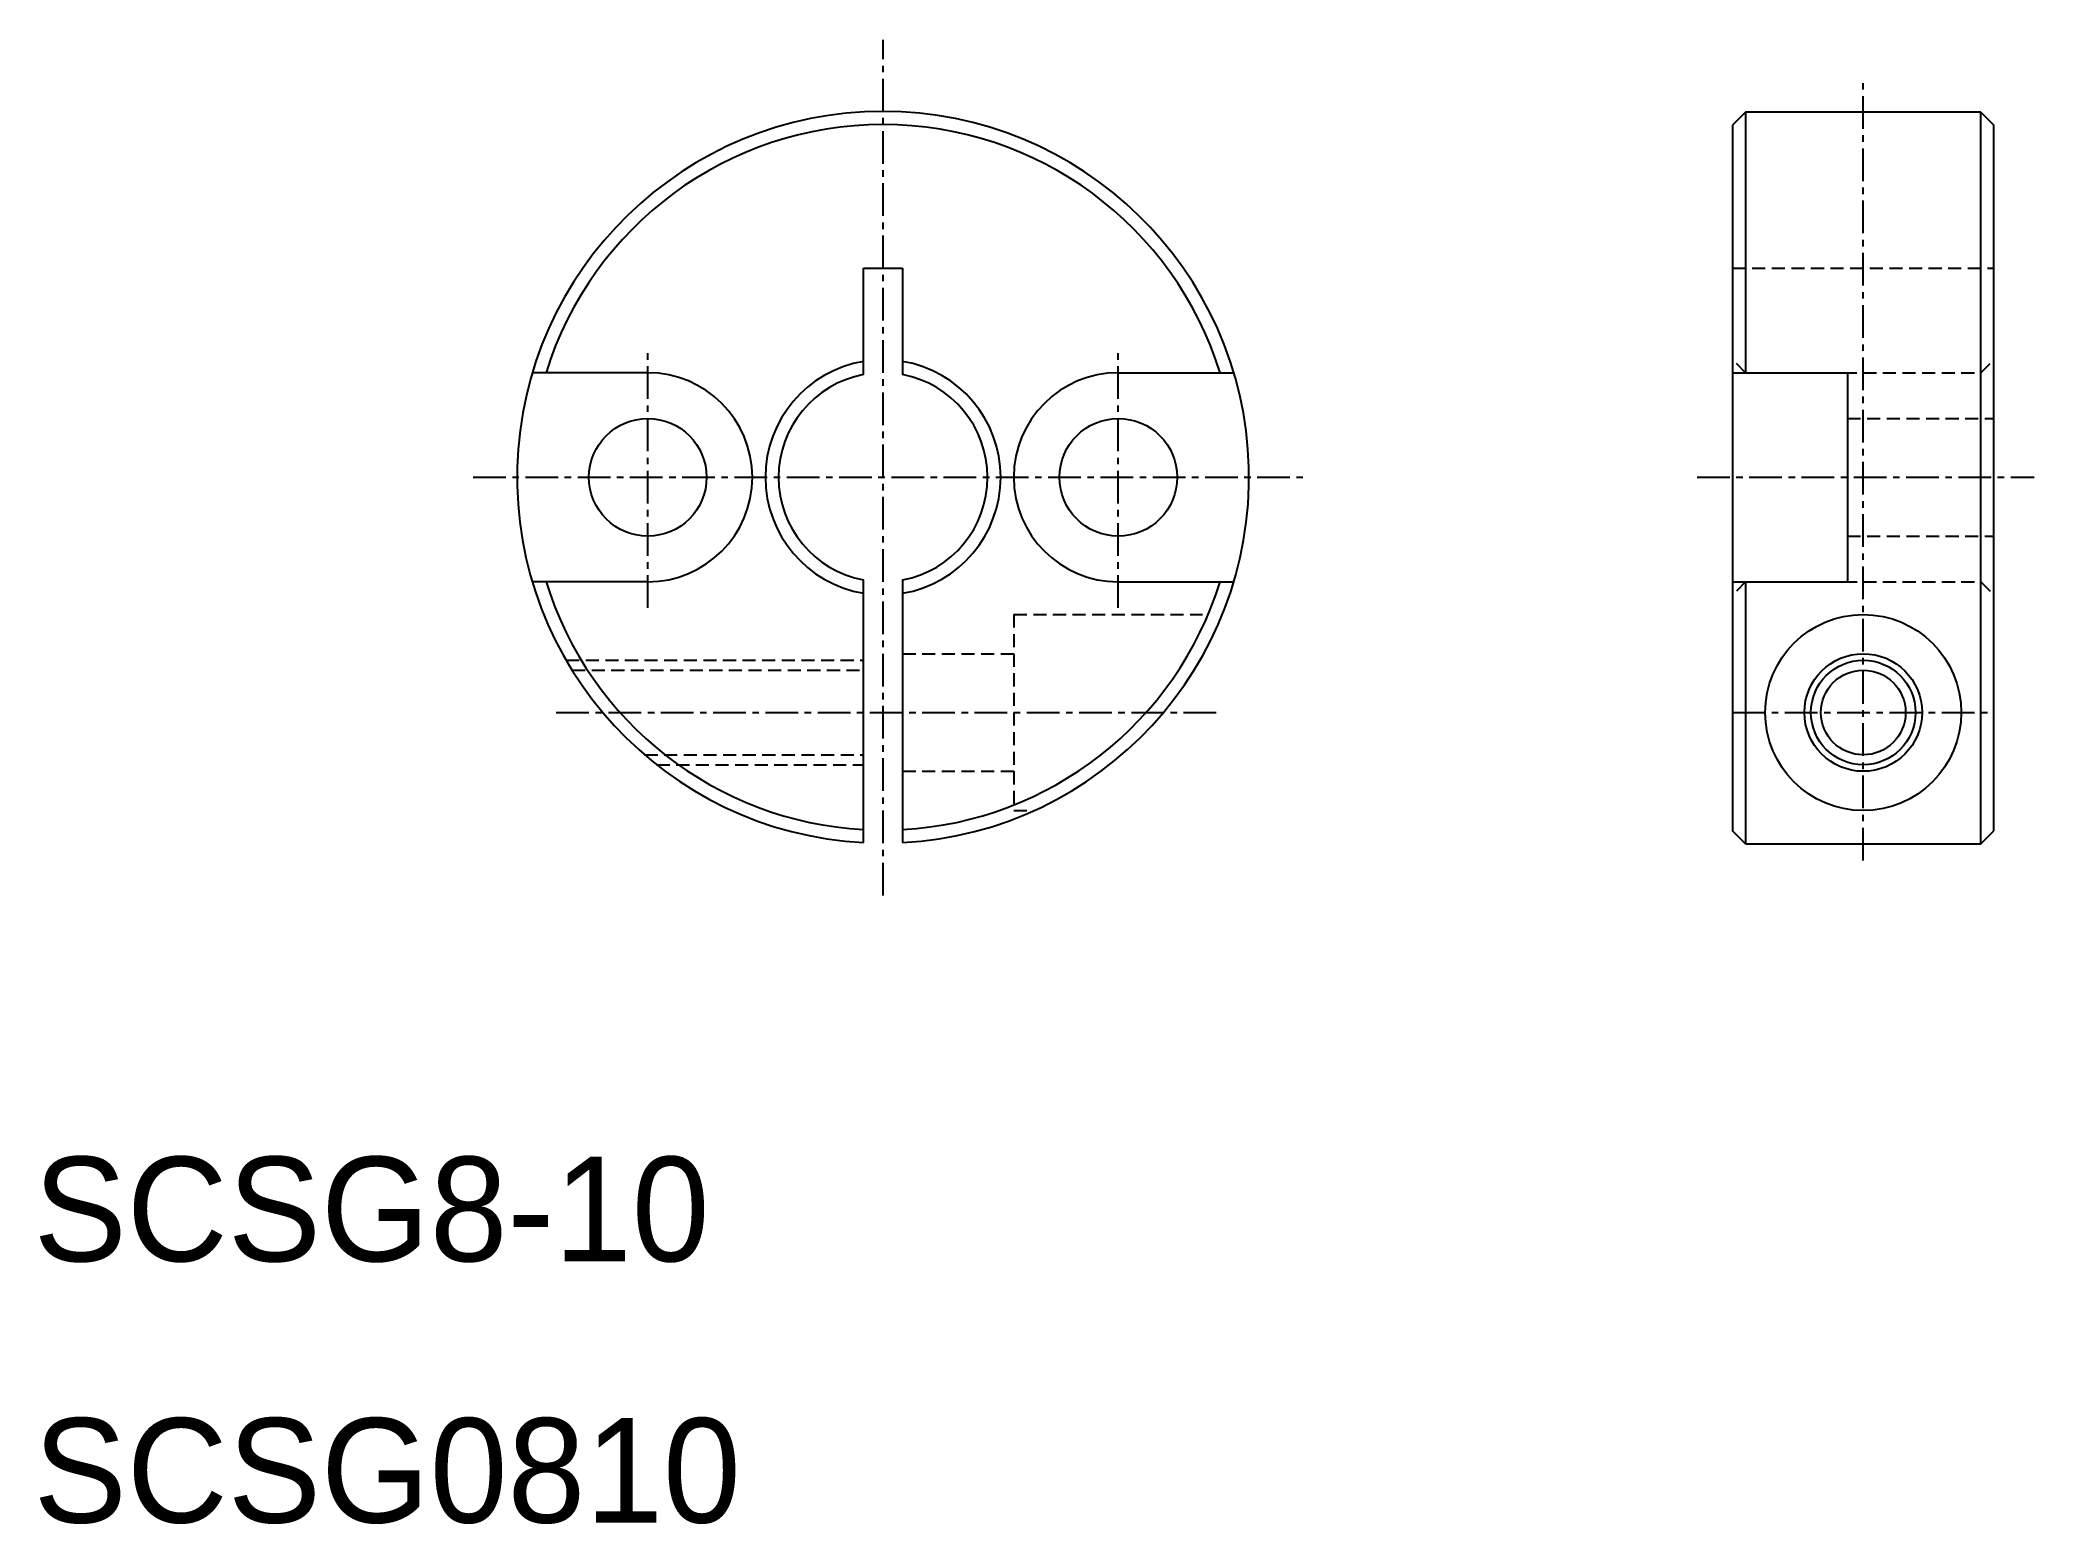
# Model space of a CAD drawing. Extents: x 10.2 to 86.5, y 9.9 to 66.7.
import ezdxf

# ---------------------------------------------------------------- set-up
doc = ezdxf.new("R2010")
doc.units = 0
doc.linetypes.add('CENTER', pattern=[2, 1.25, -0.25, 0.25, -0.25])
doc.linetypes.add('DASHED', pattern=[0.75, 0.5, -0.25])
doc.layers.get('0').update_dxf_attribs({"linetype": 'CONTINUOUS'})
doc.layers.add('__', color=7, linetype='CONTINUOUS')
doc.layers.add('CENTER', color=1, linetype='CENTER')

msp = doc.modelspace()

# ---------------------------------------------------------------- linework, layer by layer
at = {"color": 7, "linetype": 'CONTINUOUS'}
for p, q in [((75.5, 63.971), (75, 63.471)), ((75, 63.471), (75, 36.471)), ((84.5, 63.971), (75.5, 63.971)), ((75.5, 63.971), (75.5, 54)), ((84.5, 63.971), (85, 63.471)), ((84.5, 35.971), (84.5, 63.971)), ((85, 36.471), (85, 63.471)), ((41.75, 58), (43.25, 58)), ((75, 54), (75, 48.25)), ((75, 54), (79.4, 54)), ((79.4, 54), (79.4, 46)), ((33.502, 46), (29.084, 46)), ((51.499, 46), (55.916, 46)), ((75, 46), (79.4, 46)), ((75.5, 46), (75.5, 35.971)), ((41.75, 36.02), (41.75, 45.563)), ((43.25, 45.563), (43.25, 36.02)), ((75.5, 35.971), (75, 36.471)), ((75.5, 35.971), (84.5, 35.971)), ((84.5, 35.971), (85, 36.471))]:
    msp.add_line(p, q, dxfattribs=at)
at = {"color": 3, "linetype": 'DASHED'}
for p, q in [((75, 58), (85, 58)), ((75.5, 54), (75, 54.5)), ((84.5, 54), (85, 54.5)), ((75.5, 54), (84.5, 54)), ((79.4, 52.25), (85, 52.25)), ((79.4, 47.75), (85, 47.75)), ((75.5, 46), (75, 45.5)), ((75.5, 46), (84.5, 46)), ((75.511, 46), (84.494, 46)), ((84.5, 46), (85, 45.5)), ((47.5, 44.75), (47.5, 37.25)), ((47.5, 44.75), (54.723, 44.75)), ((30.376, 43), (41.75, 43)), ((43.25, 43.25), (47.5, 43.25)), ((30.603, 42.621), (41.75, 42.621)), ((33.379, 39.379), (41.75, 39.379)), ((33.84, 39), (41.75, 39)), ((43.25, 38.75), (47.5, 38.75)), ((47.5, 37.25), (48.283, 37.25))]:
    msp.add_line(p, q, dxfattribs=at)
at = {"color": 7, "linetype": 'CONTINUOUS'}
for centre, radius in [((33.5, 50), 2.25), ((51.5, 50), 2.25), ((80, 41), 3.75), ((80, 41), 2.25), ((80, 41), 1.621)]:
    msp.add_circle(centre, radius, dxfattribs=at)
at = {"color": 3}
msp.add_circle((80, 41), 2, dxfattribs=at)
at = {"color": 7, "linetype": 'CONTINUOUS'}
for centre, radius, start, end in [((42.5, 50), 14, 273.07089, 266.92911), ((42.5, 50), 13.5, 17.23529, 162.76471), ((42.5, 50), 4.5, 99.59988, 260.40012), ((42.5, 50), 4.5, 279.58825, 80.41175), ((33.5, 50), 4, 270, 90), ((42.5, 50), 4, 100.81349, 259.18651), ((42.5, 50), 4, 280.80036, 79.19964), ((51.5, 50), 4, 90, 270), ((42.5, 50), 13.5, 197.23529, 266.81526), ((42.5, 50), 13.5, 273.18474, 342.76471)]:
    msp.add_arc(centre, radius, start, end, dxfattribs=at)
at = {"layer": '__', "color": 7, "linetype": 'CONTINUOUS'}
for p, q in [((41.75, 53.929), (41.75, 58)), ((41.75, 58), (43.25, 58)), ((43.25, 58), (43.25, 53.929)), ((33.502, 54), (29.084, 54)), ((51.499, 54), (55.916, 54)), ((41.75, 38.024), (41.75, 46.071)), ((43.25, 46.071), (43.25, 38.024))]:
    msp.add_line(p, q, dxfattribs=at)
at = {"layer": 'CENTER', "color": 1, "linetype": 'CENTER'}
for p, q in [((42.5, 34), (42.5, 66.738)), ((80, 35.337), (80, 65.337)), ((33.5, 45), (33.5, 55)), ((51.5, 45), (51.5, 55)), ((26.818, 50), (58.56, 50)), ((73.64, 50), (86.536, 50)), ((30, 41), (55.405, 41)), ((75, 41), (85, 41))]:
    msp.add_line(p, q, dxfattribs=at)

# ---------------------------------------------------------------- texts
at = {"color": 7, "linetype": 'CONTINUOUS'}
for s, p in [('SCSG8-10', (10, 20)), ('SCSG0810', (10, 10))]:
    msp.add_text(s, height=4, dxfattribs=at).set_placement(p)

doc.saveas('drawing.dxf')
